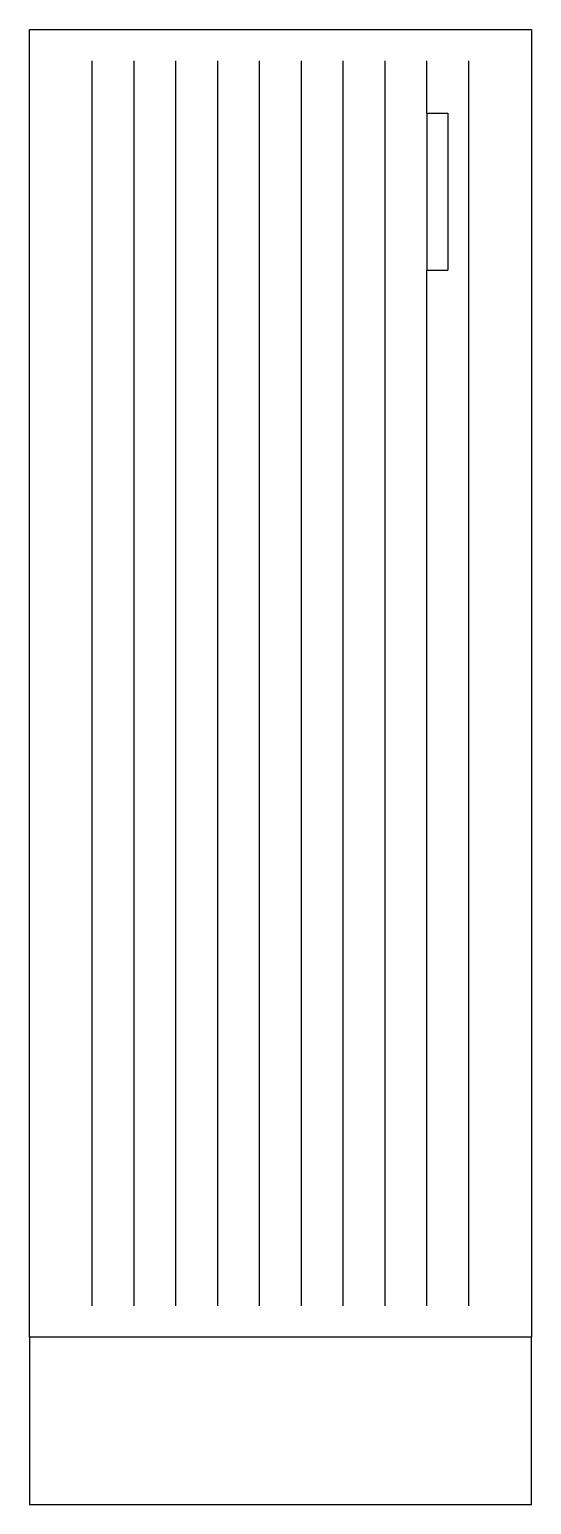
# Model space of a CAD drawing. Extents: x 0 to 12, y 0 to 35.2.
import ezdxf

# ---------------------------------------------------------------- set-up
doc = ezdxf.new("R2010")
doc.units = 0
doc.header["$LTSCALE"] = 3
doc.linetypes.add('HIDDEN', pattern=[0])
doc.layers.get('0').update_dxf_attribs({"linetype": 'CONTINUOUS'})
doc.layers.add('HID', color=7, linetype='HIDDEN')

msp = doc.modelspace()

# ---------------------------------------------------------------- linework, layer by layer
at = {"color": 0}
for p, q in [((0, 4), (0, 35.25)), ((0, 35.25), (12, 35.25)), ((12, 35.25), (12, 4)), ((9.5, 33.25), (9.5, 29.5)), ((9.5, 33.25), (10, 33.25)), ((10, 33.25), (10, 29.5)), ((9.5, 29.5), (10, 29.5)), ((12, 4), (0, 4)), ((0, 4), (0, 0)), ((12, 0), (12, 4)), ((0, 0), (12, 0))]:
    msp.add_line(p, q, dxfattribs=at)
at = {"layer": 'HID', "color": 0}
for p, q in [((1.5, 4.75), (1.5, 34.5)), ((2.5, 4.75), (2.5, 34.5)), ((3.5, 4.75), (3.5, 34.5)), ((4.5, 4.75), (4.5, 34.5)), ((5.5, 4.75), (5.5, 34.5)), ((6.5, 4.75), (6.5, 34.5)), ((7.5, 4.75), (7.5, 34.5)), ((8.5, 4.75), (8.5, 34.5)), ((9.5, 33.25), (9.5, 34.5)), ((10.5, 4.75), (10.5, 34.5)), ((9.5, 4.75), (9.5, 29.5))]:
    msp.add_line(p, q, dxfattribs=at)

doc.saveas('drawing.dxf')
